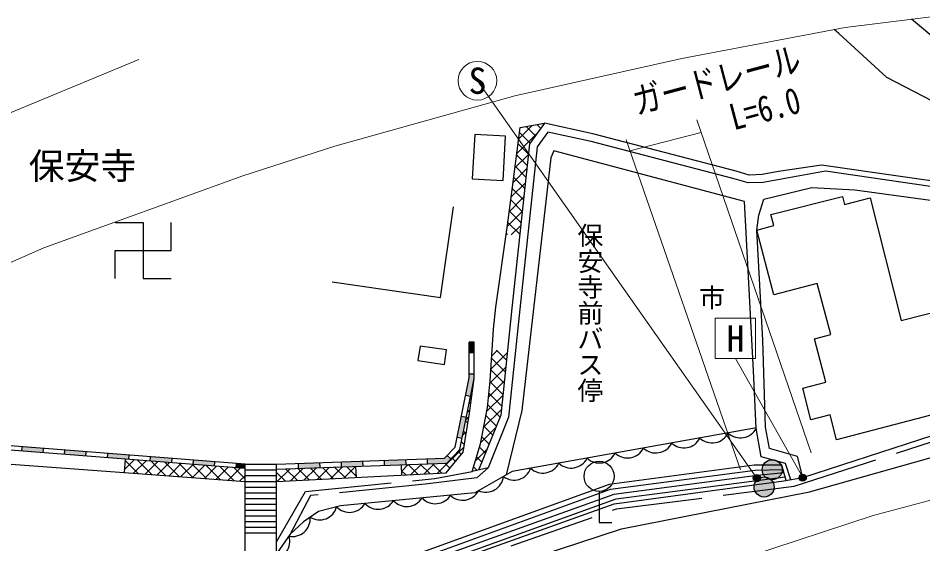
# Model space of a CAD drawing. Units: millimetres at full size, sheet at 1:1000; details may follow other scales. Extents: x 40000 to 680000, y 20000 to 380000.
# Drawn here: x 417827 to 480936, y 306040 to 342724 of the extents above; entities that cross this region are included whole.
import ezdxf
from ezdxf.enums import TextEntityAlignment as Align

# ---------------------------------------------------------------- set-up
doc = ezdxf.new("R2010")
doc.units = ezdxf.units.MM
doc.header["$LTSCALE"] = 1000
doc.linetypes.add('CHAIN', pattern=[18.5, 12, -1.5, 3.5, -1.5])
doc.linetypes.add('DASHED', pattern=[7.5, 6, -1.5])
for name, color, linetype, lineweight in [('M-BGD', 7, 'Continuous', 25), ('M-BMK', 2, 'CHAIN', 13), ('M-STR-HTXT', 7, 'Continuous', 13), ('M-STR-STRC', 7, 'Continuous', 25)]:
    doc.layers.add(name, color=color, linetype=linetype, lineweight=lineweight)
doc.layers.add('M-BMK-HTXT', color=7, linetype='Continuous')
doc.styles.add('@ＭＳ ゴシック', font='')
doc.styles.add('ＭＳ ゴシック', font='')
doc.styles.get('@ＭＳ ゴシック').set_extended_font_data('@MS Gothic')
doc.styles.get('ＭＳ ゴシック').set_extended_font_data('MS Gothic')

msp = doc.modelspace()

# ---------------------------------------------------------------- hatches: boundary and pattern name
at = {"layer": 'M-BGD'}
for points in [[(449290, 319396), (449640, 319396), (449640, 320112), (449290, 320112)], [(449047, 316421), (449390, 316351), (449640, 317585), (449640, 317896), (449290, 317896), (449290, 317620)], [(449093, 314881), (448750, 314950), (448452, 313480), (448795, 313411)], [(419595, 312705), (418099, 312822), (418076, 312523), (419571, 312406)], [(422585, 312471), (421090, 312588), (421067, 312289), (422562, 312172)], [(425576, 312237), (424081, 312354), (424058, 312055), (425553, 311938)], [(428567, 312003), (427072, 312120), (427048, 311821), (428544, 311704)], [(431558, 311769), (430063, 311886), (430039, 311587), (431535, 311470)], [(440354, 311763), (440366, 311413), (441865, 311466), (441853, 311815)], [(443352, 311868), (443364, 311518), (444863, 311571), (444851, 311921)], [(447731, 311671), (448018, 311972), (447765, 312213), (447577, 312016), (446350, 311973), (446362, 311623)], [(471125, 311216, -0.41421), (470425, 310516, -0.41421), (469725, 311216, -1)], [(433656, 311605), (433054, 311652), (433030, 311353), (433656, 311304)], [(438867, 311361), (438854, 311710), (437355, 311658), (437368, 311308)], [(470560, 310011, -0.41421), (469860, 309311, -0.41421), (469160, 310011, -1)]]:
    msp.add_hatch(color=256, dxfattribs=at).paths.add_polyline_path(points)
at = {"layer": 'M-STR-STRC'}
for points in [[(469577, 310754, -1), (469138, 310515, -0.41421), (469238, 310854, -0.41421)], [(472771, 310783, -1), (472332, 310544, -0.41421), (472432, 310883, -0.41421)]]:
    msp.add_hatch(color=256, dxfattribs=at).paths.add_polyline_path(points)

# ---------------------------------------------------------------- linework, layer by layer
at = {"layer": 'M-BGD'}
for p, q in [((453678, 335237), (452742, 334302)), ((453911, 334513), (453258, 335166)), ((454285, 335023), (454013, 335295)), ((453536, 334004), (452798, 334742)), ((454114, 334790), (453092, 333767)), ((453423, 333233), (452698, 333958)), ((453092, 333767), (452614, 333289)), ((453421, 333213), (452485, 332277)), ((453338, 332435), (452599, 333174)), ((453315, 332223), (452357, 331265)), ((453252, 331636), (452499, 332389)), ((453167, 330838), (452400, 331605)), ((453209, 331233), (452225, 330250)), ((453082, 330039), (452300, 330821)), ((453103, 330244), (452093, 329233)), ((452996, 329241), (452198, 330039)), ((452998, 329254), (451960, 328216)), ((452911, 328442), (452096, 329257)), ((452825, 327644), (451994, 328475)), ((452892, 328264), (452226, 327599)), ((451958, 327627), (451885, 327700)), ((449640, 320112), (449290, 320112)), ((449290, 319396), (449640, 319396)), ((451947, 319364), (450807, 318224)), ((451243, 319544), (450864, 319165)), ((451893, 318853), (451197, 319549)), ((451810, 318053), (450854, 319008)), ((451843, 318377), (450742, 317276)), ((451726, 317253), (450804, 318175)), ((449290, 317896), (449640, 317896)), ((449638, 317572), (449638, 317573)), ((449533, 316794), (449489, 316838)), ((449557, 316975), (449506, 316924)), ((451740, 317390), (450636, 316286)), ((451642, 316453), (450750, 317345)), ((449047, 316421), (449390, 316351)), ((451637, 316403), (450503, 315269)), ((451558, 315652), (450664, 316547)), ((449418, 315952), (449282, 315815)), ((449427, 316016), (449340, 316103)), ((451439, 314888), (450579, 315748)), ((448750, 314950), (449093, 314881)), ((449273, 314922), (449058, 314707)), ((449321, 315238), (449191, 315368)), ((451534, 315416), (450297, 314179)), ((451184, 314259), (450451, 314992)), ((449201, 314475), (449042, 314633)), ((449103, 313869), (448833, 313599)), ((449078, 313713), (448894, 313898)), ((451132, 314130), (450090, 313088)), ((450930, 313629), (450310, 314249)), ((433656, 311304), (410492, 313116)), ((433656, 311605), (410622, 313406)), ((448452, 313480), (448795, 313411)), ((448956, 312952), (448745, 313163)), ((450675, 313000), (450169, 313506)), ((418076, 312523), (418099, 312822)), ((419571, 312406), (419595, 312705)), ((421067, 312289), (421090, 312588)), ((422562, 312172), (422585, 312471)), ((448934, 312816), (447086, 310968)), ((448739, 312285), (448523, 312501)), ((450533, 312647), (449720, 311834)), ((450421, 312371), (450006, 312785)), ((424058, 312055), (424081, 312354)), ((425300, 311958), (425232, 311028)), ((425929, 311909), (425246, 311225)), ((426202, 310957), (425294, 311865)), ((425553, 311938), (425576, 312237)), ((426749, 311844), (425885, 310980)), ((427157, 310886), (426152, 311891)), ((427569, 311780), (426708, 310919)), ((427048, 311821), (427072, 312120)), ((428111, 310815), (427110, 311816)), ((428544, 311704), (428567, 312003)), ((430039, 311587), (430063, 311886)), ((431535, 311470), (431558, 311769)), ((440354, 311763), (440366, 311413)), ((441853, 311815), (441865, 311466)), ((443352, 311868), (443364, 311518)), ((444851, 311921), (444863, 311571)), ((446350, 311973), (446362, 311623)), ((447765, 312213), (448018, 311972)), ((448338, 311801), (448091, 312049)), ((450166, 311741), (449802, 312106)), ((416236, 311694), (425232, 311028)), ((428389, 311716), (427531, 310858)), ((429066, 310745), (428069, 311741)), ((429209, 311652), (428354, 310797)), ((430020, 310674), (429028, 311666)), ((430028, 311588), (429177, 310737)), ((430975, 310604), (429987, 311591)), ((430848, 311524), (430000, 310676)), ((431668, 311460), (430823, 310615)), ((431929, 310533), (430946, 311516)), ((432488, 311396), (431646, 310554)), ((432884, 310462), (431905, 311441)), ((433308, 311332), (432469, 310493)), ((433656, 310574), (432864, 311366)), ((433030, 311353), (433054, 311652)), ((433656, 301591), (433656, 311605)), ((433656, 311605), (435856, 311605)), ((433656, 311205), (435856, 311205)), ((435856, 295198), (435856, 311605)), ((435884, 311256), (435856, 311229)), ((436800, 311288), (435920, 310408)), ((437288, 310477), (436488, 311277)), ((437716, 311320), (436850, 310455)), ((438130, 310519), (437342, 311307)), ((437355, 311658), (437368, 311308)), ((438632, 311352), (437781, 310502)), ((438972, 310561), (438196, 311337)), ((439548, 311384), (438711, 310548)), ((438854, 311710), (438867, 311361)), ((439814, 310604), (439050, 311367)), ((440464, 311417), (439642, 310595)), ((440655, 310646), (439904, 311397)), ((441362, 311431), (440572, 310642)), ((441394, 310790), (440758, 311427)), ((441362, 311448), (441400, 310683)), ((444536, 311559), (444572, 310842)), ((444864, 310857), (444556, 311164)), ((445044, 311577), (444560, 311093)), ((445705, 310899), (445028, 311577)), ((445960, 311609), (445225, 310875)), ((446547, 310941), (445882, 311607)), ((446876, 311641), (446156, 310921)), ((447389, 310983), (446736, 311636)), ((447938, 311317), (447590, 311666)), ((450603, 311342), (449496, 311091)), ((449852, 311171), (449597, 311427)), ((425232, 311028), (433656, 310405)), ((425248, 311027), (425233, 311042)), ((433656, 310797), (433292, 310432)), ((433656, 310805), (435856, 310805)), ((436447, 310435), (435856, 311025)), ((433656, 310405), (435856, 310405)), ((433656, 310005), (435856, 310005)), ((433656, 309605), (435856, 309605)), ((458353, 309705), (458353, 307530)), ((433656, 309205), (435856, 309205)), ((433656, 308805), (435856, 308805)), ((433656, 308405), (435856, 308405)), ((433656, 308005), (435856, 308005)), ((433656, 307605), (435856, 307605)), ((458353, 307530), (459242, 307530)), ((433656, 307205), (435856, 307205)), ((433656, 306805), (435856, 306805))]:
    msp.add_line(p, q, dxfattribs=at)
for points in [[(541458, 332721), (538255, 332325), (533037, 331911), (527718, 331911), (522615, 331891), (511443, 332418), (506198, 332976), (504020, 333277), (495254, 335316), (487732, 337594), (484087, 339340), (480138, 342651)], [(543028, 330822), (541583, 330278), (537750, 329739), (533262, 329603), (525103, 329394), (520425, 329397), (516624, 329562), (511127, 330031), (509507, 330186), (504238, 330747), (497356, 332039), (492429, 333313), (487123, 334848), (485763, 335298), (482867, 336279), (478421, 338576), (475075, 341638), (474753, 341934)], [(449496, 311091), (450079, 313026), (450559, 315566), (450758, 317424), (450977, 321027), (451145, 322549), (451967, 328267), (452314, 330932), (452843, 335095), (454553, 335387)], [(470856, 332015), (469725, 331809), (468824, 331777), (467920, 332034), (457922, 334647), (454553, 335387), (453501, 333955), (452273, 322477), (451492, 315020), (449945, 311192)], [(474153, 332053), (469785, 331256), (468756, 331220), (467774, 331499), (457793, 334108), (454786, 334768), (454036, 333747), (452824, 322419), (452036, 314885), (450603, 311342)], [(471720, 310521), (471361, 311660), (469660, 312126), (469303, 314125), (469128, 318124), (468495, 329923), (455189, 333452), (454974, 332964), (452952, 315352), (451880, 310853)], [(505450, 327922), (473856, 332464), (470856, 332015)], [(566995, 331284), (565011, 330758), (562636, 329684), (557542, 326719), (554776, 326235), (549483, 325657), (541049, 324903), (526306, 323567), (524384, 324540), (522965, 324985), (519015, 326039), (514446, 326327), (508667, 327155), (501047, 328124), (474153, 332053)], [(472552, 310664), (472199, 312140), (470228, 312706), (469947, 314186), (469771, 320245), (469346, 327940), (469486, 328974), (469836, 330095), (473188, 330900), (476182, 330734)], [(476182, 330734), (497453, 327840), (508584, 326523), (517396, 325067), (525257, 323139), (522964, 321376)], [(439727, 324324), (447282, 323223), (448206, 329561)], [(424603, 328462), (426553, 328462), (426553, 324562), (428503, 324562)], [(424603, 324562), (424603, 326512), (428503, 326512), (428503, 328462)], [(435856, 295579), (437646, 296464), (444897, 303653), (459408, 308841), (471230, 310437), (472552, 310664), (483451, 314197), (489819, 315811), (498495, 317813), (505567, 319051), (517700, 320625), (527000, 321951), (533241, 322665), (539811, 323301), (551709, 323991), (558964, 324284)], [(435856, 311605), (447577, 312016), (448311, 312786), (449290, 317620), (449290, 320112)], [(435856, 311255), (447731, 311671), (448634, 312618), (449640, 317585), (449640, 320112)], [(435856, 310405), (447674, 310997), (448875, 312451), (449310, 315157), (449640, 317585)], [(469324, 314129), (452295, 311089), (449694, 309608), (440320, 308699), (438789, 308302), (437733, 307589), (436804, 306722), (435565, 304948)], [(439326, 296641), (445243, 302290), (459910, 307093), (473020, 309685), (486964, 313598)], [(471406, 310467), (471086, 311537), (469168, 311537), (459042, 310184), (436403, 301987)], [(436641, 301663), (459151, 309854), (469242, 311193), (471177, 311231)], [(436587, 295940), (436843, 301013), (448907, 305353), (459541, 309175), (471334, 310709)], [(471246, 311002), (469385, 310812), (459374, 309497), (436616, 301317)]]:
    msp.add_lwpolyline(points, dxfattribs=at)
for points in [[(449498, 331510), (451653, 331387), (451829, 334487), (449675, 334610)], [(470340, 329011), (475319, 330280), (475461, 329723), (477249, 330179), (479430, 321626), (485455, 323161), (484723, 326148), (488711, 327125), (489030, 325820), (496550, 327421), (498113, 318601), (489497, 317116), (474920, 313293), (474458, 315056), (473119, 314704), (472552, 316904), (474158, 317317), (473378, 320346), (474504, 320643), (473564, 324210), (470540, 323413), (469346, 327940), (470534, 328254)], [(445718, 318831), (447562, 318564), (447708, 319573), (445864, 319840)]]:
    msp.add_lwpolyline(points, close=True, dxfattribs=at)
at = {"layer": 'M-BGD', "linetype": 'DASHED'}
for points in [[(435856, 295198), (437817, 296104), (440484, 298760), (445135, 303408), (459557, 308479), (471954, 310069), (482825, 313577), (487484, 314718), (496187, 316884), (501314, 317804), (511417, 319415), (524359, 321204)], [(450603, 311342), (449819, 310650), (446222, 310203), (438227, 309407), (436804, 306722)], [(435856, 306186), (437880, 309706), (446885, 310604), (449496, 311091)]]:
    msp.add_lwpolyline(points, dxfattribs=at)
at = {"layer": 'M-BGD'}
for centre, radius in [((458353, 310755), 1050), ((470425, 311216), 700), ((469860, 310011), 700)]:
    msp.add_circle(centre, radius, dxfattribs=at)
for centre, radius, start, end in [((466239, 314340), 1250, 226.98934, 333.24954), ((468208, 314691), 1250, 226.98934, 333.24954), ((462301, 313637), 1250, 226.98934, 333.24954), ((464270, 313988), 1250, 226.98934, 333.24954), ((460333, 313286), 1250, 226.98934, 333.24954), ((456395, 312583), 1250, 226.98934, 333.24954), ((458364, 312934), 1250, 226.98934, 333.24954), ((452425, 311699), 1210, 232.28921, 341.60478), ((454426, 312231), 1250, 226.98934, 333.24954), ((450445, 310899), 1250, 246.5328, 352.793), ((444935, 309900), 1250, 222.41155, 328.67175), ((446926, 310093), 1250, 222.41155, 328.67175), ((448842, 310337), 1250, 225.85871, 332.11891), ((438856, 308939), 1223, 237.67055, 345.17664), ((440940, 309490), 1250, 223.6861, 329.9463), ((442944, 309707), 1250, 222.41155, 328.67175), ((436956, 307805), 1250, 258.33295, 4.59316), ((435523, 306197), 1250, 271.9409, 18.20111)]:
    msp.add_arc(centre, radius, start, end, dxfattribs=at)
at = {"layer": 'M-BMK'}
msp.add_lwpolyline([(274447, 262575), (285780, 261556), (304400, 260565), (321198, 260975), (334962, 261686), (350769, 263401), (366370, 266243), (374660, 268405), (390726, 273108), (402365, 277506), (424039, 286914), (441257, 294286), (448079, 297312), (454979, 300177), (460600, 302234), (468696, 305145), (477469, 308021), (489794, 311349), (499948, 313741), (512982, 316307), (529140, 318399), (544330, 319255), (568327, 320436)], dxfattribs=at)
at = {"layer": 'M-STR-HTXT'}
for p, q in [((392013, 325618), (426237, 339847)), ((469357, 310635), (449866, 338355)), ((473139, 312401), (465176, 335628)), ((460496, 333457), (465478, 334748)), ((460229, 334227), (468220, 311197)), ((472552, 310664), (467864, 318971))]:
    msp.add_line(p, q, dxfattribs=at)
msp.add_lwpolyline([(487539, 343566), (475509, 342078), (464125, 339914), (452475, 337290), (439918, 333791), (433493, 331712), (419613, 326690), (408567, 321843), (402482, 319345), (394642, 316524), (387303, 313962), (378919, 311328), (369799, 308858), (362849, 307151), (355169, 305566), (346752, 304057), (339550, 302944), (329981, 301810), (322694, 301222), (317035, 300933), (311226, 300648), (300582, 300587), (288073, 300985), (276360, 301788)], dxfattribs=at)
msp.add_lwpolyline([(466458, 321783), (469270, 321783), (469270, 318971), (466458, 318971)], close=True, dxfattribs=at)
msp.add_circle((449866, 338355), 1350, dxfattribs=at)
at = {"layer": 'M-STR-STRC'}
for centre in [(469357, 310635), (472552, 310664)]:
    msp.add_circle(centre, 250, dxfattribs=at)

# ---------------------------------------------------------------- texts
at = {"layer": 'M-BMK-HTXT', "style": 'ＭＳ ゴシック'}
msp.add_text('保安寺', height=1833, dxfattribs=at).set_placement((418569, 330937), align=Align.BOTTOM_LEFT)
at = {"layer": 'M-BMK-HTXT', "style": '@ＭＳ ゴシック'}
msp.add_text('保安寺前バス停', height=1320, rotation=270, dxfattribs=at).set_placement((457719, 328466), align=Align.MIDDLE_LEFT)
at = {"layer": 'M-STR-HTXT', "style": 'ＭＳ ゴシック', "width": 0.8}
for s, p in [('ガードレール', (466916, 336992)), ('L=6.0', (470293, 334999))]:
    msp.add_text(s, height=1833, rotation=14.887, dxfattribs=at).set_placement(p, align=Align.BOTTOM_CENTER)
at = {"layer": 'M-STR-HTXT', "style": 'ＭＳ ゴシック'}
for s, height, p in [('S', 1833, (449866, 338355)), ('市', 1320, (466227, 323220)), ('H', 1833, (467864, 320377))]:
    msp.add_text(s, height=height, dxfattribs=at).set_placement(p, align=Align.MIDDLE_CENTER)

doc.saveas('drawing.dxf')
